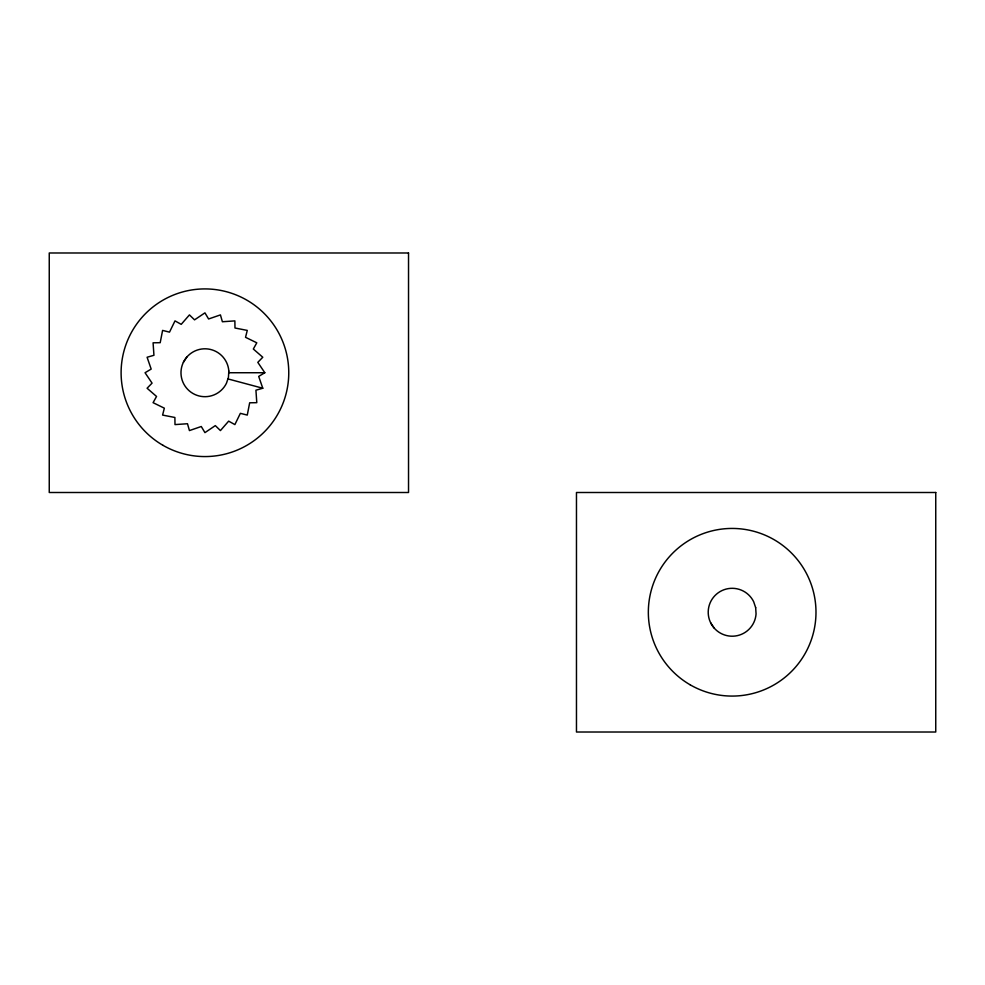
<?xml version="1.0" encoding="UTF-8"?>
<svg xmlns="http://www.w3.org/2000/svg" width="985" height="985" viewBox="0 0 985 985"><rect width="100%" height="100%" fill="white"/><g stroke="black" fill="none" stroke-linecap="round" stroke-linejoin="round"><path stroke-width="1.48" d="M183.419 362.221L186.867 357.013M264.817 372.736L258.698 376.405L262.773 388.238L255.928 390.195L256.789 402.68L249.673 402.791L247.272 415.079L240.365 413.343L234.873 424.597L228.655 421.137L220.431 430.58L215.321 425.618L204.942 432.624L201.272 426.505L189.44 430.58L187.482 423.735L174.998 424.597L174.887 417.48L162.599 415.079L164.335 408.172L153.081 402.68L156.541 396.462L147.097 388.238L152.059 383.128L145.054 372.736L151.173 369.079L147.097 357.247L153.943 355.289L153.081 342.805L160.198 342.694L162.599 330.406L169.506 332.142L174.998 320.888L181.215 324.348L189.44 314.904L194.55 319.854L204.942 312.861L208.598 318.98L220.431 314.904L222.388 321.75L234.873 320.888L234.984 328.005L247.272 330.406L245.536 337.313L256.789 342.805L253.33 349.022L262.773 357.247L257.811 362.357L264.817 372.736L228.729 372.736M227.917 378.905L262.773 388.238M710.641 622.779L714.1 627.987M228.828 371.086L228.446 377.329L226.451 383.251A23.948 23.948 0 0 1 187.692 389.37A23.948 23.948 0 0 1 195.215 350.857A23.948 23.948 0 0 1 228.828 371.086M408.529 252.985L49.25 252.985L49.25 492.5L408.529 492.5L408.529 252.985M935.75 492.5L576.471 492.5L576.471 732.015L935.75 732.015L935.75 492.5M755.667 607.671L753.685 601.749A23.948 23.948 0 0 0 714.925 595.63A23.948 23.948 0 0 0 722.436 634.143A23.948 23.948 0 0 0 756.061 613.914L755.667 607.671M163.018 445.343A83.836 83.836 0 0 0 288.765 372.736A83.836 83.836 0 0 0 163.018 300.142A83.836 83.836 0 0 0 163.018 445.343M690.251 684.858A83.836 83.836 0 0 0 815.986 612.264A83.836 83.836 0 0 0 690.251 539.657A83.836 83.836 0 0 0 690.251 684.858"/></g></svg>
